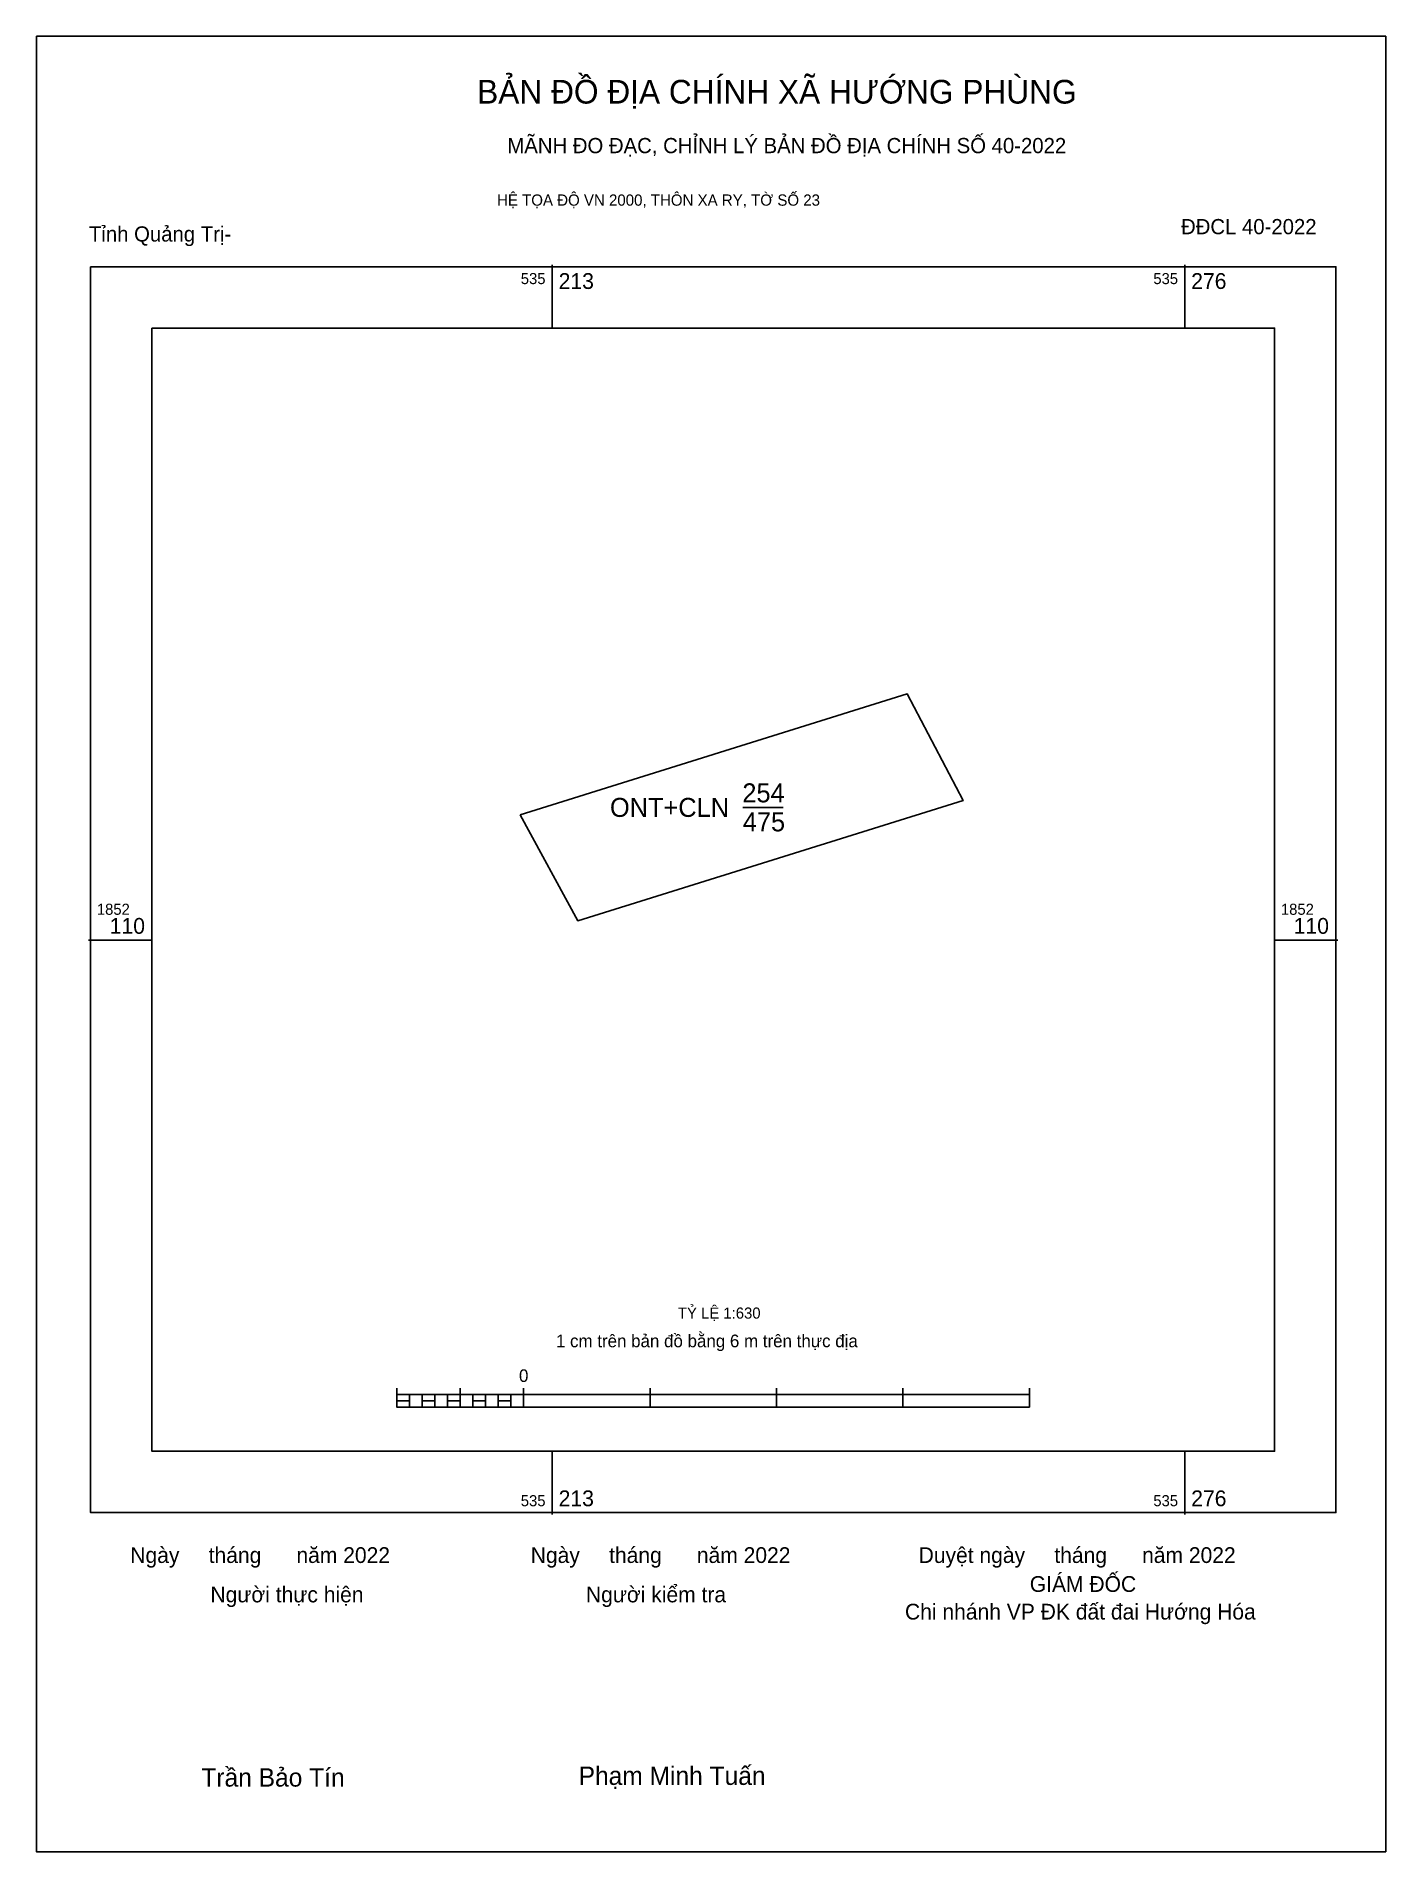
# Model space of a CAD drawing. Extents: x 535162 to 535297, y 1852019 to 1852200.
import ezdxf

# ---------------------------------------------------------------- set-up
doc = ezdxf.new("R2010")
doc.units = 0
for name, color, linetype in [('Level 10', 7, 'Continuous'), ('Level 13', 7, 'Continuous'), ('Level 15', 7, 'Continuous'), ('Level 6', 7, 'Continuous'), ('Level 62', 7, 'Continuous'), ('Level 63', 7, 'Continuous'), ('Level 9', 7, 'Continuous')]:
    doc.layers.add(name, color=color, linetype=linetype)

msp = doc.modelspace()

# ---------------------------------------------------------------- linework, layer by layer
at = {"layer": 'Level 10'}
msp.add_lwpolyline([(535210.46, 1852122.62), (535249.01, 1852134.66), (535254.56, 1852124.05), (535216.19, 1852112.08)], close=True, dxfattribs=at)
at = {"layer": 'Level 15'}
msp.add_lwpolyline([(535162.25, 1852200.15), (535296.67, 1852200.15), (535296.67, 1852019.38), (535162.25, 1852019.38)], close=True, dxfattribs=at)
at = {"layer": 'Level 62'}
msp.add_lwpolyline([(535173.76, 1852171.1), (535285.6, 1852171.1), (535285.6, 1852059.26), (535173.76, 1852059.26)], close=True, dxfattribs=at)
at = {"layer": 'Level 63'}
for p, q in [((535213.65, 1852177.4), (535213.65, 1852171.1)), ((535276.66, 1852177.4), (535276.66, 1852171.1)), ((535167.46, 1852110.15), (535173.76, 1852110.15)), ((535285.6, 1852110.15), (535291.9, 1852110.15)), ((535198.17, 1852065.52), (535198.17, 1852063.63)), ((535198.17, 1852064.89), (535261.18, 1852064.89)), ((535199.43, 1852064.89), (535199.43, 1852063.63)), ((535200.69, 1852064.89), (535200.69, 1852063.63)), ((535201.96, 1852064.89), (535201.96, 1852063.63)), ((535203.22, 1852064.89), (535203.22, 1852063.63)), ((535204.48, 1852065.52), (535204.48, 1852063.63)), ((535204.48, 1852064.89), (535204.48, 1852063.63)), ((535205.74, 1852064.89), (535205.74, 1852063.63)), ((535207, 1852064.89), (535207, 1852063.63)), ((535208.26, 1852064.89), (535208.26, 1852063.63)), ((535209.52, 1852064.89), (535209.52, 1852063.63)), ((535210.78, 1852065.52), (535210.78, 1852063.63)), ((535210.78, 1852064.89), (535210.78, 1852063.63)), ((535223.38, 1852065.52), (535223.38, 1852063.63)), ((535235.98, 1852065.52), (535235.98, 1852063.63)), ((535248.58, 1852065.52), (535248.58, 1852063.63)), ((535261.18, 1852065.52), (535261.18, 1852063.63)), ((535198.17, 1852063.63), (535261.18, 1852063.63)), ((535213.65, 1852059.26), (535213.65, 1852052.96)), ((535276.66, 1852059.26), (535276.66, 1852052.96))]:
    msp.add_line(p, q, dxfattribs=at)
for points in [[(535167.65, 1852177.2), (535291.7, 1852177.2), (535291.7, 1852053.15), (535167.65, 1852053.15)], [(535198.17, 1852064.26), (535199.43, 1852064.26), (535199.43, 1852063.63), (535198.17, 1852063.63)], [(535198.17, 1852064.26), (535199.43, 1852064.26), (535199.43, 1852063.63), (535198.17, 1852063.63)], [(535200.69, 1852064.26), (535201.96, 1852064.26), (535201.96, 1852063.63), (535200.69, 1852063.63)], [(535203.22, 1852064.26), (535204.48, 1852064.26), (535204.48, 1852063.63), (535203.22, 1852063.63)], [(535205.74, 1852064.26), (535207, 1852064.26), (535207, 1852063.63), (535205.74, 1852063.63)], [(535208.26, 1852064.26), (535209.52, 1852064.26), (535209.52, 1852063.63), (535208.26, 1852063.63)]]:
    msp.add_lwpolyline(points, close=True, dxfattribs=at)
at = {"layer": 'Level 9'}
msp.add_line((535232.62, 1852123.37), (535236.63, 1852123.37), dxfattribs=at)

# ---------------------------------------------------------------- texts
at = {"layer": 'Level 13'}
for s, p in [('ONT+CLN', (535219.39, 1852122.42)), ('254', (535232.58, 1852123.87)), ('475', (535232.62, 1852120.98))]:
    msp.add_text(s, height=1.89, dxfattribs=at).set_placement(p)
at = {"layer": 'Level 6'}
msp.add_text('TỶ LỆ 1:630', height=1.1075, dxfattribs=at).set_placement((535226.16, 1852072.46))
at = {"layer": 'Level 63'}
for s, height, p in [('BẢN ĐỒ ĐỊA CHÍNH XÃ HƯỚNG PHÙNG', 2.3586, (535206.16, 1852193.45)), ('MÃNH ĐO ĐẠC, CHỈNH LÝ BẢN ĐỒ ĐỊA CHÍNH SỐ 40-2022', 1.5135, (535209.17, 1852188.51)), ('HỆ TỌA ĐỘ VN 2000, THÔN XA RY, TỜ SỐ 23', 1.1204, (535208.14, 1852183.28)), ('535', 1.103, (535210.51, 1852175.47)), ('213', 1.575, (535214.28, 1852174.99)), ('535', 1.103, (535273.52, 1852175.47)), ('276', 1.575, (535277.29, 1852174.99)), ('1852', 1.103, (535168.28, 1852112.67)), ('1852', 1.103, (535286.23, 1852112.67)), ('110', 1.575, (535169.56, 1852110.78)), ('110', 1.575, (535287.5, 1852110.78)), ('1 cm trên bản đồ bằng 6 m trên thực địa', 1.2601, (535214.01, 1852069.61)), ('0', 1.26, (535210.33, 1852066.15)), ('535', 1.103, (535210.51, 1852053.78)), ('213', 1.575, (535214.28, 1852053.78)), ('535', 1.103, (535273.52, 1852053.78)), ('276', 1.575, (535277.29, 1852053.78)), ('Ngày     tháng      năm 2022', 1.5677, (535171.61, 1852048.13)), ('Ngày     tháng      năm 2022', 1.5677, (535211.5, 1852048.13)), ('Duyệt ngày     tháng      năm 2022', 1.5677, (535250.14, 1852048.13)), ('GIÁM ĐỐC', 1.568, (535261.21, 1852045.25)), ('Người thực hiện', 1.5677, (535179.59, 1852044.21)), ('Người kiểm tra', 1.5677, (535217, 1852044.21)), ('Chi nhánh VP ĐK đất đai Hướng Hóa', 1.5677, (535248.78, 1852042.5)), ('Trần Bảo Tín', 1.8286, (535178.69, 1852025.86)), ('Phạm Minh Tuấn', 1.8286, (535216.27, 1852026.03))]:
    msp.add_text(s, height=height, dxfattribs=at).set_placement(p)
at = {"layer": 'Level 9'}
for s, p in [('Tỉnh Quảng Trị-', (535167.49, 1852179.71)), ('ĐĐCL 40-2022', (535276.28, 1852180.44))]:
    msp.add_text(s, height=1.5135, dxfattribs=at).set_placement(p)

doc.saveas('drawing.dxf')
